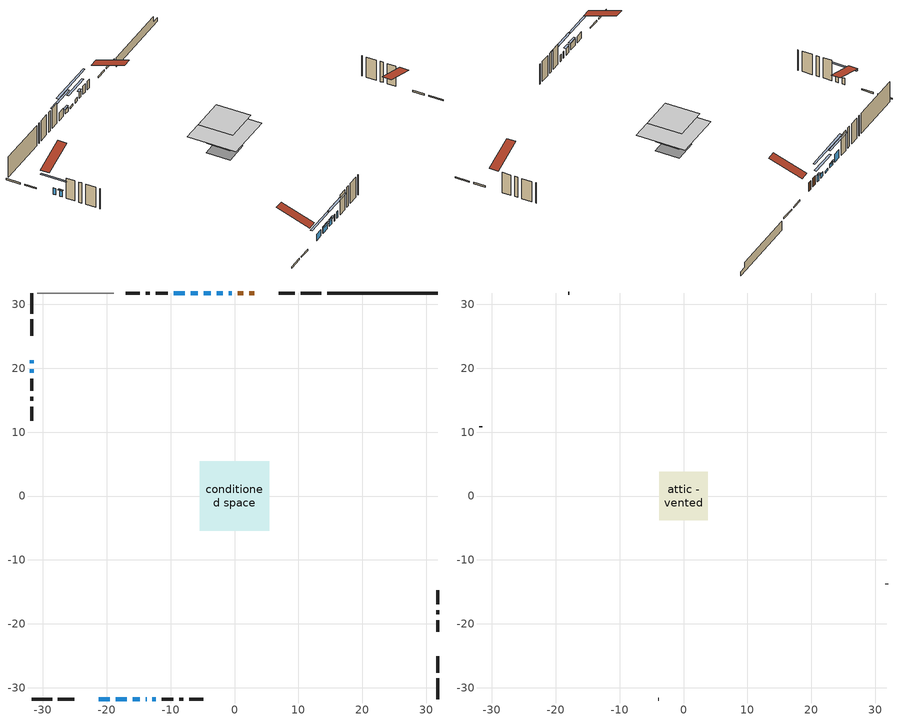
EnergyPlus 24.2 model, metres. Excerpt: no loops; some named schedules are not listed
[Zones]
conditioned space
 floor outside (Floor1 construction): -2.59,-2.59 -2.59,2.59 2.59,2.59 2.59,-2.59 z1.11
 floor adiabatic (AdiabaticFloorConstruction): -5.41,-5.41 -5.41,5.41 5.41,5.41 5.41,-5.41 z3.55
 floor foundation (Slab1 construction): -2.69,-2.69 -2.69,2.69 2.69,2.69 2.69,-2.69 z-1.08
 wall outside (RimJoist1 construction): 13.6,31.78 10.38,31.78 / -31.78,-31.78 -28.56,-31.78 / -31.78,31.78 -31.78,28.56 / 31.78,-31.78 31.78,-28.56 z1.11:1.41
 wall outside (RimJoist2 construction): 9.45,31.78 6.91,31.78 / -27.64,-31.78 -25.09,-31.78 / -31.78,27.64 -31.78,25.09 / 31.78,-27.64 31.78,-25.09 z1.11:1.41
 wall outside (AdiabaticWallConstruction 1): 3.1,31.78 2.32,31.78 / 1.39,31.78 0.54,31.78 z1.11:3.14
 wall outside (AdiabaticWallConstruction): -0.39,31.78 -0.93,31.78 / -31.78,21.28 -31.78,20.74 / -21.28,-31.78 -19.53,-31.78 / -31.78,19.82 -31.78,19.28 / -18.6,-31.78 -16.84,-31.78 / -15.92,-31.78 -14.85,-31.78 z1.11:2.66; -1.85,31.78 -2.79,31.78 / -5.74,31.78 -6.86,31.78 z1.11:2; -3.72,31.78 -4.82,31.78 z1.11:1.59; -13.92,-31.78 -13.77,-31.78 / -12.84,-31.78 -12.36,-31.78 z1.11:2.69; -7.79,31.78 -9.52,31.78 z1.11:3.14
 wall outside (Wall1 construction): -10.45,31.78 -12.31,31.78 / -11.43,-31.78 -9.56,-31.78 / -31.78,18.35 -31.78,16.49 / 31.78,-21.28 31.78,-19.41 z1.11:5.99
 wall outside (Wall2 construction): -13.24,31.78 -13.87,31.78 / -8.63,-31.78 -8,-31.78 / -31.78,15.56 -31.78,14.93 / 31.78,-18.48 31.78,-17.86 z1.11:5.99
 wall outside (Wall3 construction): -14.8,31.78 -16.99,31.78 / -7.08,-31.78 -4.89,-31.78 / -31.78,14 -31.78,11.81 / 31.78,-16.93 31.78,-14.74 z1.11:5.99
 wall foundation (FoundationWall1 construction): 14.53,31.78,-1.08 14.53,31.78,1.11 30.05,31.78,1.11 30.05,31.78,-0.2 31.78,31.78,-0.2 31.78,31.78,-1.08
 wall adiabatic (Wall5 construction): -18.94,31.78 -30.85,31.78 z1.11:5.99
 window (WindowConstruction): -0.39,31.78 -0.93,31.78 z1.11:2.66
 window (WindowConstruction 6): -1.86,31.78 -2.79,31.78 z1.11:2
 window (WindowConstruction 7): -31.78,21.28 -31.78,20.75 z1.11:2.66
 window (WindowConstruction 8): -21.28,-31.78 -19.53,-31.78 z1.11:2.66
 window (WindowConstruction 11): -3.72,31.78 -4.81,31.78 z1.11:1.59
 window (WindowConstruction 1): -5.74,31.78 -6.86,31.78 z1.11:2
 window (WindowConstruction 2): -31.78,19.82 -31.78,19.28 z1.11:2.66
 window (WindowConstruction 3): -18.6,-31.78 -16.84,-31.78 z1.11:2.66
 window (WindowConstruction 4): -15.92,-31.78 -14.85,-31.78 z1.11:2.66
 window (WindowConstruction 9): -13.92,-31.78 -13.77,-31.78 z1.11:2.69
 window (WindowConstruction 10): -12.84,-31.78 -12.36,-31.78 z1.11:2.69
 window (WindowConstruction 5): -7.79,31.78 -9.52,31.78 z1.11:3.14
 door (Door): 3.1,31.78 2.32,31.78 z1.11:3.14
 door (Door 1): 1.39,31.78 0.54,31.78 z1.11:3.14
 ceiling adiabatic (AdiabaticFloorConstruction): 5.41,-5.41 5.41,5.41 -5.41,5.41 -5.41,-5.41 z3.55
attic - vented
 floor to conditioned space (Floor2 construction Reversed): -3.81,-3.81 -3.81,3.81 3.81,3.81 3.81,-3.81 z5.99
 wall outside (Wall4 construction): -17.92,31.78 -18.01,31.78 / -3.96,-31.78 -3.87,-31.78 / -31.78,10.88 -31.78,10.79 / 31.78,-13.81 31.78,-13.72 z1.11:5.99
 roof outside (Roof1 construction): 4.03,31.78,5.99 4.03,24.36,8.46 5.98,24.36,8.46 5.98,31.78,5.99; -22.21,-31.78,5.99 -22.21,-24.36,8.46 -24.16,-24.36,8.46 -24.16,-31.78,5.99; -31.78,22.21,5.99 -24.36,22.21,8.46 -24.36,24.16,8.46 -31.78,24.16,5.99; 31.78,-22.21,5.99 24.36,-22.21,8.46 24.36,-24.16,8.46 31.78,-24.16,5.99
shading: -1.13,31.78 -0.19,31.78 -0.19,32.19 -1.13,32.19 z2.86; -5.43,31.78 0.78,31.78 0.78,32.19 -5.43,32.19 z4.64; -31.78,18.11 -31.78,23.92 -32.19,23.92 -32.19,18.11 z5.3; -16.89,-31.78 -23.92,-31.78 -23.92,-32.19 -16.89,-32.19 z5.3; -9.9,31.78 1.36,31.78 1.36,32.19 -9.9,32.19 z6.67; -7.06,31.78 -5.54,31.78 -5.54,32.19 -7.06,32.19 z2.2; -31.78,19.08 -31.78,20.02 -32.19,20.02 -32.19,19.08 z2.86; -16.64,-31.78 -18.8,-31.78 -18.8,-32.19 -16.64,-32.19 z2.86; -14.65,-31.78 -16.12,-31.78 -16.12,-32.19 -14.65,-32.19 z2.86; -11.13,-31.78 -16.56,-31.78 -16.56,-32.19 -11.13,-32.19 z5.33; -9.72,-31.78 -15.48,-31.78 -15.48,-32.19 -9.72,-32.19 z5.33; -12.16,31.78 -5.15,31.78 -5.15,32.19 -12.16,32.19 z5.78
[Building]
Building 1: Terrain=Suburbs
[Site:Location]
Montreal Intl AP_QC: Latitude {deg}=45.47; Longitude {deg}=-73.74; Time Zone {hr}=-5; Elevation {m}=36; Keep Site Location Information=Yes
[Site:GroundTemperature:Shallow]
2.07863, -0.316383, -0.508184, 0.628371, 5.19101, 9.73239, 13.6695, 16.1636, 16.3755, 14.347, 10.5102, 6.10817
[Site:WaterMainsTemperature]
Calculation Method=Schedule; Temperature Schedule=mains temperature schedule
[Material] Roughness=Rough; Thermal Absorptance=0.9
Name | Thickness {m} | Conductivity {W/m-K} | Density {kg/m3} | Specific Heat {J/kg-K} | Solar Absorptance | Visible Absorptance
asphalt or fiberglass shingles | 0.00635 | 0.162714 | 1121.4 | 1465.45 | 0.4 | 0.4
ceiling loosefill ins | 0.254 | 0.0480833 | 16.02 | 1046.75 | 0.7 | 0.7
ceiling stud and cavity | 0.1397 | 0.212699 | 65.682 | 1177.47 | 0.7 | 0.7
concrete 4.0 in. | 0.1016 | 1.803125 | 2242.8 | 837.4 | 0.7 | 0.7
concrete 8.0 in. | 0.2032 | 1.803125 | 2242.8 | 837.4 | 0.7 | 0.7
door material | 0.04445 | 0.0451087 | 512.64 | 1214.23 | 0.7 | 0.7
door material 1 | 0.04445 | 0.188738 | 512.64 | 1214.23 | 0.7 | 0.7
exterior vertical ins | 0.0301356 | 0.029427 | 32.04 | 1214.23 | 0.7 | 0.7
floor covering | 0.0127 | 0.0433444 | 54.468 | 1339.84 | 0.6 | 0.6
floor rigid ins; rim joist rigid ins; wall rigid ins | 0.051816 | 0.029427 | 32.04 | 1214.23 | 0.7 | 0.7
floor rigid ins 1; wall rigid ins 2 | 0.512978 | 0.029427 | 32.04 | 1214.23 | 0.7 | 0.7
floor stud and cavity | 0.1397 | 0.0895258 | 92.3553 | 1139.71 | 0.7 | 0.7
floor stud and cavity 1 | 0.1397 | 1.75129 | 37.0049 | 1207.88 | 0.7 | 0.7
furniture material conditioned space 1 | 0.1524 | 0.115458 | 640.8 | 1214.23 | 0.6 | 0.6
gypsum board | 0.0127 | 0.160291 | 801 | 837.4 | 0.6 | 0.6
gypsum board 1 | 0.0127 | 0.160291 | 801 | 837.4 | 0.7 | 0.7
osb sheathing 0.5 in. | 0.0127 | 0.115458 | 512.64 | 1214.23 | 0.7 | 0.7
osb sheathing 0.75 in. | 0.01905 | 0.115458 | 512.64 | 1214.23 | 0.7 | 0.7
osb sheathing 2.0 in. | 0.0508 | 0.115458 | 512.64 | 1214.23 | 0.7 | 0.7
rim joist stud and cavity | 0.0508 | 0.0452492 | 125.044 | 1163.47 | 0.6 | 0.6
rim joist stud and cavity 1 | 0.0508 | 0.0349451 | 125.044 | 1163.47 | 0.6 | 0.6
wall rigid ins 1 | 0.051816 | 0.029427 | 32.04 | 1214.23 | 0.4 | 0.4
wall stud and cavity | 0.1397 | 0.257598 | 139.0536 | 1170.24 | 0.7 | 0.7
wall stud and cavity 1 | 0.1397 | 0.247165 | 139.0536 | 1170.24 | 0.7 | 0.7
wall stud and cavity 2 | 0.1397 | 0.175529 | 139.0536 | 1170.24 | 0.7 | 0.7
wall stud and cavity 3 | 0.0889 | 6.1454 | 50.32683 | 1063.81 | 0.6 | 0.6
wall stud and cavity 4 | 0.1397 | 0.145698 | 139.0536 | 1170.24 | 0.7 | 0.7
wall stud and cavity 5 | 0.0889 | 0.380278 | 52.3479 | 1209.89 | 0.7 | 0.7
wall stud and cavity 6 | 0.0889 | 0.391764 | 83.0341 | 1211.67 | 0.7 | 0.7
wood siding | 0.0254 | 0.102417 | 544.68 | 1172.36 | 0.4 | 0.4
wood siding 1 | 0.00254 | 0.102417 | 544.68 | 1172.36 | 0.4 | 0.4
wood siding 2; wood siding 3; wood siding 4 | 0.0254 | 0.102417 | 544.68 | 1172.36 | 0.7 | 0.7
[WindowMaterial:SimpleGlazingSystem]
Name | U-Factor {W/m2-K} | Solar Heat Gain Coefficient
WindowMaterial | 3.99334 | 0.44
WindowMaterial 1 | 3.53853 | 0.45
WindowMaterial 2 | 2.83843 | 0.47
WindowMaterial 3 | 3.361376 | 0.46
WindowMaterial 4 | 3.68048 | 0.45
WindowMaterial 5 | 2.72771 | 0.24
WindowMaterial 6 | 2.220098 | 0.4
WindowMaterial 7 | 4.37036 | 0.43
[Construction]
AdiabaticFloorConstruction: floor stud and cavity 1, floor rigid ins 1, osb sheathing 0.75 in., floor covering
AdiabaticWallConstruction: wood siding 3, wall rigid ins 2, wall stud and cavity 5, gypsum board
AdiabaticWallConstruction 1: wood siding 4, wall rigid ins 2, wall stud and cavity 5, gypsum board
Door: door material
Door 1: door material 1
Floor1 construction: floor stud and cavity, floor rigid ins, osb sheathing 0.75 in., floor covering
Floor2 construction Reversed: gypsum board, ceiling stud and cavity, ceiling loosefill ins
FoundationWall1 construction: concrete 8.0 in., gypsum board 1
furniture construction conditioned space 1: furniture material conditioned space 1
PartitionWallConstruction: gypsum board, wall stud and cavity 6, gypsum board
RimJoist1 construction: wood siding 2, osb sheathing 2.0 in., rim joist stud and cavity
RimJoist2 construction: wood siding 2, rim joist rigid ins, osb sheathing 2.0 in., rim joist stud and cavity 1
Roof1 construction: asphalt or fiberglass shingles
Slab1 construction: concrete 4.0 in.
Wall1 construction: wood siding, wall rigid ins, osb sheathing 0.5 in., wall stud and cavity, gypsum board
Wall2 construction: wood siding, wall rigid ins, osb sheathing 0.5 in., wall stud and cavity 1, gypsum board
Wall3 construction: wood siding, wall rigid ins, osb sheathing 0.5 in., wall stud and cavity 2, gypsum board
Wall4 construction: wood siding 1, wall stud and cavity 3
Wall5 construction: wall rigid ins 1, osb sheathing 0.5 in., wall stud and cavity 4, gypsum board
WindowConstruction; WindowConstruction 2; WindowConstruction 4; WindowConstruction 7: WindowMaterial
WindowConstruction 1: WindowMaterial 1
WindowConstruction 10: WindowMaterial 6
WindowConstruction 11: WindowMaterial 7
WindowConstruction 3; WindowConstruction 8: WindowMaterial 2
WindowConstruction 5: WindowMaterial 3
WindowConstruction 6: WindowMaterial 4
WindowConstruction 9: WindowMaterial 5
[Zone] Multiplier=1; Part of Total Floor Area=Yes
Name | Volume {m3}
attic - vented | 23.2744
conditioned space | 364.5
[Space]
Name | Zone | Volume {m3}
attic - vented 1 | attic - vented | 23.2744
conditioned space 1 | conditioned space | 364.5
[ZoneInfiltration:EffectiveLeakageArea]
infil attic - vented 1: Zone or Space=attic - vented 1; Schedule=Always On Discrete; Effective Air Leakage Area {cm2}=2319.6; Stack Coefficient=0.000511049; Wind Coefficient=1.5274e-05
[ZoneMixing]
whole house fan mix: Zone or Space=attic - vented; Schedule=Always On Continuous; Design Flow Rate Calculation Method=Flow/Zone; Design Flow Rate {m3/s}=0; Source Zone or Space=conditioned space
[SurfaceProperty:ExposedFoundationPerimeter]
Slab1: Exposed Perimeter Calculation Method=TotalExposedPerimeter; Total Exposed Perimeter {m}=17.252
[InternalMass] Zone or ZoneList=conditioned space; Space or SpaceList=conditioned space 1
Name | Construction | Surface Area {m2}
furniture mass conditioned space 1 | furniture construction conditioned space 1 | 69.152
partition wall mass | PartitionWallConstruction | 172.88
[Lights]
interior lighting: Zone or ZoneList or Space or SpaceList=conditioned space 1; Schedule=interior lighting schedule; Design Level Calculation Method=LightingLevel; Lighting Level {W}=343.2; Return Air Fraction=0; Fraction Radiant=0.6; Fraction Visible=0.2; Fraction Replaceable=1
[People]
occupants: Zone or ZoneList or Space or SpaceList=conditioned space 1; Number of People Schedule=occupants schedule; Number of People Calculation Method=People; Number of People=3; Fraction Radiant=0.314171; Sensible Heat Fraction=0.56303; Activity Level Schedule=occupants activity schedule; Carbon Dioxide Generation Rate {m3/s-W}=0; Enable ASHRAE 55 Comfort Warnings=No; Mean Radiant Temperature Calculation Type=EnclosureAveraged
[ElectricEquipment] Zone or ZoneList or Space or SpaceList=conditioned space 1; Design Level Calculation Method=EquipmentLevel
Name | Schedule | Design Level {W} | Fraction Latent | Fraction Radiant | Fraction Lost
clothes dryer | clothes dryer schedule | 140.772 | 0.015 | 0.081 | 0.85
clothes washer | clothes washer schedule | 32.1985 | 0.03 | 0.162 | 0.7
cooking range | cooking range schedule | 208.969 | 0.08 | 0.432 | 0.2
dishwasher | dishwasher schedule | 66.8632 | 0.3 | 0.18 | 0.4
fridge | fridge schedule | 72.9452 | 0 | 0.6 | 0
mech vent bath fan 0 | mech vent bath fan 0 schedule | 50.2 | 0 | 0 | 1
mech vent house fan | mech vent house fan schedule | 0 | 0 | 0 | 1
mech vent house fan cfis | mech vent house fan cfis schedule | 0 | 0 | 0 | 0
mech vent range fan 0 | mech vent range fan 0 schedule | 57 | 0 | 0 | 1
misc plug loads | misc plug loads schedule | 494.7 | 0.045 | 0.513 | 0.1
whole house fan | Always On Discrete | 0 | 0 | 0 | 1
[OtherEquipment] Zone or ZoneList or Space or SpaceList=conditioned space 1; Design Level Calculation Method=EquipmentLevel
Name | Fuel Type | Schedule | Design Level {W} | Fraction Latent | Fraction Radiant | Fraction Lost
clothes dryer 1 | Electricity | clothes dryer schedule | 0 | 0.015 | 0.081 | 0.85
cooking range 1 | Electricity | cooking range schedule | 0 | 0.08 | 0.432 | 0.2
general water use latent | None | general water use schedule | 59.3978 | 1 | 0 | 0
general water use sensible | None | general water use schedule | -58.539 | 0 | 0.6 | 0
mech vent house fan latent load | None | Always On Discrete | 0 | 1 | 0 | 0
mech vent house fan sensible load | None | Always On Discrete | 0 | 0 | 0 | 0
water heater energy adjustment1 | Electricity | Always On Discrete | 0.01 | 0 | 0 | 1
[ZoneInfiltration:DesignFlowRate] Zone or ZoneList or Space or SpaceList=conditioned space 1; Schedule=Always On Discrete; Design Flow Rate Calculation Method=Flow/Zone; Design Flow Rate {m3/s}=0
infil flow; natural vent flow; whole house fan flow
[Foundation:Kiva]
Foundation Kiva 1: Initial Indoor Air Temperature {C}=18; Wall Height Above Grade {m}=1.10999; Wall Depth Below Slab {m}=0.2032; Custom Block Material Name 1=exterior vertical ins; Custom Block Depth 1 {m}=2.189988; Custom Block X Position 1 {m}=0.2159; Custom Block Z Position 1 {m}=0
[Foundation:Kiva:Settings]
Soil Conductivity {W/m-K}=0.849921; Soil Density {kg/m3}=1842.3; Soil Specific Heat {J/kg-K}=418.7; Ground Solar Absorptivity=0.9; Ground Thermal Absorptivity=0.9; Ground Surface Roughness {m}=0.03; Far-Field Width {m}=40; Deep-Ground Boundary Condition=ZeroFlux; Deep-Ground Depth {m}=40; Minimum Cell Dimension {m}=0.2; Maximum Cell Growth Coefficient=3; Simulation Timestep=Timestep
[Exterior:Lights]
exterior lighting: Schedule=exterior lighting schedule; Design Level {W}=75.6
[Schedule:Constant]
Name | Hourly Value
Always On Continuous; mech vent house fan schedule; mech vent house fan cfis schedule; Always On Discrete | 1
occupants activity schedule | 117.228
fridge schedule | 0
[Schedule:Week:Daily]
interior lighting schedule Week Rule - Jan1-Jan27: interior lighting schedule day, interior lighting schedule day, interior lighting schedule day, interior lighting schedule day, interior lighting schedule day, interior lighting schedule day, interior lighting schedule day, interior lighting schedule default day, interior lighting schedule default day, interior lighting schedule default day, interior lighting schedule default day, interior lighting schedule default day
interior lighting schedule Week Rule - Jan28-Feb3: interior lighting schedule day, interior lighting schedule day, interior lighting schedule day, interior lighting schedule day, interior lighting schedule day 1, interior lighting schedule day 1, interior lighting schedule day 1, interior lighting schedule default day, interior lighting schedule default day, interior lighting schedule default day, interior lighting schedule default day, interior lighting schedule default day
interior lighting schedule Week Rule - Feb4-Feb24: interior lighting schedule day 1, interior lighting schedule day 1, interior lighting schedule day 1, interior lighting schedule day 1, interior lighting schedule day 1, interior lighting schedule day 1, interior lighting schedule day 1, interior lighting schedule default day, interior lighting schedule default day, interior lighting schedule default day, interior lighting schedule default day, interior lighting schedule default day
interior lighting schedule Week Rule - Feb25-Mar3: interior lighting schedule day 1, interior lighting schedule day 1, interior lighting schedule day 1, interior lighting schedule day 1, interior lighting schedule day 2, interior lighting schedule day 2, interior lighting schedule day 2, interior lighting schedule default day, interior lighting schedule default day, interior lighting schedule default day, interior lighting schedule default day, interior lighting schedule default day
interior lighting schedule Week Rule - Mar4-Mar31: interior lighting schedule day 2, interior lighting schedule day 2, interior lighting schedule day 2, interior lighting schedule day 2, interior lighting schedule day 2, interior lighting schedule day 2, interior lighting schedule day 2, interior lighting schedule default day, interior lighting schedule default day, interior lighting schedule default day, interior lighting schedule default day, interior lighting schedule default day
interior lighting schedule Week Rule - Apr1-Apr28: interior lighting schedule day 3, interior lighting schedule day 3, interior lighting schedule day 3, interior lighting schedule day 3, interior lighting schedule day 3, interior lighting schedule day 3, interior lighting schedule day 3, interior lighting schedule default day, interior lighting schedule default day, interior lighting schedule default day, interior lighting schedule default day, interior lighting schedule default day
interior lighting schedule Week Rule - Apr29-May5: interior lighting schedule day 3, interior lighting schedule day 3, interior lighting schedule day 4, interior lighting schedule day 4, interior lighting schedule day 4, interior lighting schedule day 4, interior lighting schedule day 4, interior lighting schedule default day, interior lighting schedule default day, interior lighting schedule default day, interior lighting schedule default day, interior lighting schedule default day
interior lighting schedule Week Rule - May6-May26: interior lighting schedule day 4, interior lighting schedule day 4, interior lighting schedule day 4, interior lighting schedule day 4, interior lighting schedule day 4, interior lighting schedule day 4, interior lighting schedule day 4, interior lighting schedule default day, interior lighting schedule default day, interior lighting schedule default day, interior lighting schedule default day, interior lighting schedule default day
interior lighting schedule Week Rule - May27-Jun2: interior lighting schedule day 4, interior lighting schedule day 4, interior lighting schedule day 4, interior lighting schedule day 4, interior lighting schedule day 4, interior lighting schedule day 5, interior lighting schedule day 5, interior lighting schedule default day, interior lighting schedule default day, interior lighting schedule default day, interior lighting schedule default day, interior lighting schedule default day
interior lighting schedule Week Rule - Jun3-Jun30: interior lighting schedule day 5, interior lighting schedule day 5, interior lighting schedule day 5, interior lighting schedule day 5, interior lighting schedule day 5, interior lighting schedule day 5, interior lighting schedule day 5, interior lighting schedule default day, interior lighting schedule default day, interior lighting schedule default day, interior lighting schedule default day, interior lighting schedule default day
interior lighting schedule Week Rule - Jul1-Jul28: interior lighting schedule day 6, interior lighting schedule day 6, interior lighting schedule day 6, interior lighting schedule day 6, interior lighting schedule day 6, interior lighting schedule day 6, interior lighting schedule day 6, interior lighting schedule default day, interior lighting schedule default day, interior lighting schedule default day, interior lighting schedule default day, interior lighting schedule default day
interior lighting schedule Week Rule - Jul29-Aug4: interior lighting schedule day 6, interior lighting schedule day 6, interior lighting schedule day 6, interior lighting schedule day 7, interior lighting schedule day 7, interior lighting schedule day 7, interior lighting schedule day 7, interior lighting schedule default day, interior lighting schedule default day, interior lighting schedule default day, interior lighting schedule default day, interior lighting schedule default day
interior lighting schedule Week Rule - Aug5-Aug25: interior lighting schedule day 7, interior lighting schedule day 7, interior lighting schedule day 7, interior lighting schedule day 7, interior lighting schedule day 7, interior lighting schedule day 7, interior lighting schedule day 7, interior lighting schedule default day, interior lighting schedule default day, interior lighting schedule default day, interior lighting schedule default day, interior lighting schedule default day
interior lighting schedule Week Rule - Aug26-Sep1: interior lighting schedule day 7, interior lighting schedule day 7, interior lighting schedule day 7, interior lighting schedule day 7, interior lighting schedule day 7, interior lighting schedule day 7, interior lighting schedule day 8, interior lighting schedule default day, interior lighting schedule default day, interior lighting schedule default day, interior lighting schedule default day, interior lighting schedule default day
interior lighting schedule Week Rule - Sep2-Sep29: interior lighting schedule day 8, interior lighting schedule day 8, interior lighting schedule day 8, interior lighting schedule day 8, interior lighting schedule day 8, interior lighting schedule day 8, interior lighting schedule day 8, interior lighting schedule default day, interior lighting schedule default day, interior lighting schedule default day, interior lighting schedule default day, interior lighting schedule default day
interior lighting schedule Week Rule - Sep30-Oct6: interior lighting schedule day 8, interior lighting schedule day 9, interior lighting schedule day 9, interior lighting schedule day 9, interior lighting schedule day 9, interior lighting schedule day 9, interior lighting schedule day 9, interior lighting schedule default day, interior lighting schedule default day, interior lighting schedule default day, interior lighting schedule default day, interior lighting schedule default day
interior lighting schedule Week Rule - Oct7-Oct27: interior lighting schedule day 9, interior lighting schedule day 9, interior lighting schedule day 9, interior lighting schedule day 9, interior lighting schedule day 9, interior lighting schedule day 9, interior lighting schedule day 9, interior lighting schedule default day, interior lighting schedule default day, interior lighting schedule default day, interior lighting schedule default day, interior lighting schedule default day
interior lighting schedule Week Rule - Oct28-Nov3: interior lighting schedule day 9, interior lighting schedule day 9, interior lighting schedule day 9, interior lighting schedule day 9, interior lighting schedule day 10, interior lighting schedule day 10, interior lighting schedule day 10, interior lighting schedule default day, interior lighting schedule default day, interior lighting schedule default day, interior lighting schedule default day, interior lighting schedule default day
interior lighting schedule Week Rule - Nov4-Nov24: interior lighting schedule day 10, interior lighting schedule day 10, interior lighting schedule day 10, interior lighting schedule day 10, interior lighting schedule day 10, interior lighting schedule day 10, interior lighting schedule day 10, interior lighting schedule default day, interior lighting schedule default day, interior lighting schedule default day, interior lighting schedule default day, interior lighting schedule default day
interior lighting schedule Week Rule - Nov25-Dec1: interior lighting schedule day 10, interior lighting schedule day 10, interior lighting schedule day 10, interior lighting schedule day 10, interior lighting schedule day 10, interior lighting schedule day 10, interior lighting schedule day 11, interior lighting schedule default day, interior lighting schedule default day, interior lighting schedule default day, interior lighting schedule default day, interior lighting schedule default day
interior lighting schedule Week Rule - Dec2-Dec31: interior lighting schedule day 11, interior lighting schedule day 11, interior lighting schedule day 11, interior lighting schedule day 11, interior lighting schedule day 11, interior lighting schedule day 11, interior lighting schedule day 11, interior lighting schedule default day, interior lighting schedule default day, interior lighting schedule default day, interior lighting schedule default day, interior lighting schedule default day
occupants schedule Week Rule - Jan1-Dec31: occupants schedule day, occupants schedule day, occupants schedule day, occupants schedule day, occupants schedule day, occupants schedule day, occupants schedule day, occupants schedule default day, occupants schedule default day, occupants schedule default day, occupants schedule default day, occupants schedule default day
clothes dryer schedule Week Rule - Jan1-Dec31: clothes dryer schedule day, clothes dryer schedule day, clothes dryer schedule day, clothes dryer schedule day, clothes dryer schedule day, clothes dryer schedule day, clothes dryer schedule day, clothes dryer schedule default day, clothes dryer schedule default day, clothes dryer schedule default day, clothes dryer schedule default day, clothes dryer schedule default day
clothes washer schedule Week Rule - Jan1-Dec31: clothes washer schedule day, clothes washer schedule day, clothes washer schedule day, clothes washer schedule day, clothes washer schedule day, clothes washer schedule day, clothes washer schedule day, clothes washer schedule default day, clothes washer schedule default day, clothes washer schedule default day, clothes washer schedule default day, clothes washer schedule default day
cooking range schedule Week Rule - Jan1-Dec31: cooking range schedule day, cooking range schedule day, cooking range schedule day, cooking range schedule day, cooking range schedule day, cooking range schedule day, cooking range schedule day, cooking range schedule default day, cooking range schedule default day, cooking range schedule default day, cooking range schedule default day, cooking range schedule default day
dishwasher schedule Week Rule - Jan1-Dec31: dishwasher schedule day, dishwasher schedule day, dishwasher schedule day, dishwasher schedule day, dishwasher schedule day, dishwasher schedule day, dishwasher schedule day, dishwasher schedule default day, dishwasher schedule default day, dishwasher schedule default day, dishwasher schedule default day, dishwasher schedule default day
mech vent bath fan 0 schedule Week Rule - Jan1-Dec31: mech vent bath fan 0 schedule day, mech vent bath fan 0 schedule day, mech vent bath fan 0 schedule day, mech vent bath fan 0 schedule day, mech vent bath fan 0 schedule day, mech vent bath fan 0 schedule day, mech vent bath fan 0 schedule day, mech vent bath fan 0 schedule default day, mech vent bath fan 0 schedule default day, mech vent bath fan 0 schedule default day, mech vent bath fan 0 schedule default day, mech vent bath fan 0 schedule default day
mech vent range fan 0 schedule Week Rule - Jan1-Dec31: mech vent range fan 0 schedule day, mech vent range fan 0 schedule day, mech vent range fan 0 schedule day, mech vent range fan 0 schedule day, mech vent range fan 0 schedule day, mech vent range fan 0 schedule day, mech vent range fan 0 schedule day, mech vent range fan 0 schedule default day, mech vent range fan 0 schedule default day, mech vent range fan 0 schedule default day, mech vent range fan 0 schedule default day, mech vent range fan 0 schedule default day
misc plug loads schedule Week Rule - Jan1-Dec31: misc plug loads schedule day, misc plug loads schedule day, misc plug loads schedule day, misc plug loads schedule day, misc plug loads schedule day, misc plug loads schedule day, misc plug loads schedule day, misc plug loads schedule default day, misc plug loads schedule default day, misc plug loads schedule default day, misc plug loads schedule default day, misc plug loads schedule default day
general water use schedule Week Rule - Jan1-Dec31: general water use schedule day, general water use schedule day, general water use schedule day, general water use schedule day, general water use schedule day, general water use schedule day, general water use schedule day, general water use schedule default day, general water use schedule default day, general water use schedule default day, general water use schedule default day, general water use schedule default day
exterior lighting schedule Week Rule - Jan1-Jan27: exterior lighting schedule day, exterior lighting schedule day, exterior lighting schedule day, exterior lighting schedule day, exterior lighting schedule day, exterior lighting schedule day, exterior lighting schedule day, exterior lighting schedule default day, exterior lighting schedule default day, exterior lighting schedule default day, exterior lighting schedule default day, exterior lighting schedule default day
exterior lighting schedule Week Rule - Jan28-Feb3: exterior lighting schedule day, exterior lighting schedule day, exterior lighting schedule day, exterior lighting schedule day, exterior lighting schedule day 1, exterior lighting schedule day 1, exterior lighting schedule day 1, exterior lighting schedule default day, exterior lighting schedule default day, exterior lighting schedule default day, exterior lighting schedule default day, exterior lighting schedule default day
exterior lighting schedule Week Rule - Feb4-Feb24: exterior lighting schedule day 1, exterior lighting schedule day 1, exterior lighting schedule day 1, exterior lighting schedule day 1, exterior lighting schedule day 1, exterior lighting schedule day 1, exterior lighting schedule day 1, exterior lighting schedule default day, exterior lighting schedule default day, exterior lighting schedule default day, exterior lighting schedule default day, exterior lighting schedule default day
exterior lighting schedule Week Rule - Feb25-Mar3: exterior lighting schedule day 1, exterior lighting schedule day 1, exterior lighting schedule day 1, exterior lighting schedule day 1, exterior lighting schedule day 2, exterior lighting schedule day 2, exterior lighting schedule day 2, exterior lighting schedule default day, exterior lighting schedule default day, exterior lighting schedule default day, exterior lighting schedule default day, exterior lighting schedule default day
exterior lighting schedule Week Rule - Mar4-Mar31: exterior lighting schedule day 2, exterior lighting schedule day 2, exterior lighting schedule day 2, exterior lighting schedule day 2, exterior lighting schedule day 2, exterior lighting schedule day 2, exterior lighting schedule day 2, exterior lighting schedule default day, exterior lighting schedule default day, exterior lighting schedule default day, exterior lighting schedule default day, exterior lighting schedule default day
exterior lighting schedule Week Rule - Apr1-Apr28: exterior lighting schedule day 3, exterior lighting schedule day 3, exterior lighting schedule day 3, exterior lighting schedule day 3, exterior lighting schedule day 3, exterior lighting schedule day 3, exterior lighting schedule day 3, exterior lighting schedule default day, exterior lighting schedule default day, exterior lighting schedule default day, exterior lighting schedule default day, exterior lighting schedule default day
exterior lighting schedule Week Rule - Apr29-May5: exterior lighting schedule day 3, exterior lighting schedule day 3, exterior lighting schedule day 4, exterior lighting schedule day 4, exterior lighting schedule day 4, exterior lighting schedule day 4, exterior lighting schedule day 4, exterior lighting schedule default day, exterior lighting schedule default day, exterior lighting schedule default day, exterior lighting schedule default day, exterior lighting schedule default day
exterior lighting schedule Week Rule - May6-May26: exterior lighting schedule day 4, exterior lighting schedule day 4, exterior lighting schedule day 4, exterior lighting schedule day 4, exterior lighting schedule day 4, exterior lighting schedule day 4, exterior lighting schedule day 4, exterior lighting schedule default day, exterior lighting schedule default day, exterior lighting schedule default day, exterior lighting schedule default day, exterior lighting schedule default day
exterior lighting schedule Week Rule - May27-Jun2: exterior lighting schedule day 4, exterior lighting schedule day 4, exterior lighting schedule day 4, exterior lighting schedule day 4, exterior lighting schedule day 4, exterior lighting schedule day 5, exterior lighting schedule day 5, exterior lighting schedule default day, exterior lighting schedule default day, exterior lighting schedule default day, exterior lighting schedule default day, exterior lighting schedule default day
exterior lighting schedule Week Rule - Jun3-Jun30: exterior lighting schedule day 5, exterior lighting schedule day 5, exterior lighting schedule day 5, exterior lighting schedule day 5, exterior lighting schedule day 5, exterior lighting schedule day 5, exterior lighting schedule day 5, exterior lighting schedule default day, exterior lighting schedule default day, exterior lighting schedule default day, exterior lighting schedule default day, exterior lighting schedule default day
exterior lighting schedule Week Rule - Jul1-Jul28: exterior lighting schedule day 6, exterior lighting schedule day 6, exterior lighting schedule day 6, exterior lighting schedule day 6, exterior lighting schedule day 6, exterior lighting schedule day 6, exterior lighting schedule day 6, exterior lighting schedule default day, exterior lighting schedule default day, exterior lighting schedule default day, exterior lighting schedule default day, exterior lighting schedule default day
exterior lighting schedule Week Rule - Jul29-Aug4: exterior lighting schedule day 6, exterior lighting schedule day 6, exterior lighting schedule day 6, exterior lighting schedule day 7, exterior lighting schedule day 7, exterior lighting schedule day 7, exterior lighting schedule day 7, exterior lighting schedule default day, exterior lighting schedule default day, exterior lighting schedule default day, exterior lighting schedule default day, exterior lighting schedule default day
[Schedule:Year]
interior lighting schedule: interior lighting schedule Week Rule - Jan1-Jan27, 1, 1, 1, 27, interior lighting schedule Week Rule - Jan28-Feb3, 1, 28, 2, 3, interior lighting schedule Week Rule - Feb4-Feb24, 2, 4, 2, 24, interior lighting schedule Week Rule - Feb25-Mar3, 2, 25, 3, 3, interior lighting schedule Week Rule - Mar4-Mar31, 3, 4, 3, 31, interior lighting schedule Week Rule - Apr1-Apr28, 4, 1, 4, 28, interior lighting schedule Week Rule - Apr29-May5, 4, 29, 5, 5, interior lighting schedule Week Rule - May6-May26, 5, 6, 5, 26, interior lighting schedule Week Rule - May27-Jun2, 5, 27, 6, 2, interior lighting schedule Week Rule - Jun3-Jun30, 6, 3, 6, 30, interior lighting schedule Week Rule - Jul1-Jul28, 7, 1, 7, 28, interior lighting schedule Week Rule - Jul29-Aug4, 7, 29, 8, 4, interior lighting schedule Week Rule - Aug5-Aug25, 8, 5, 8, 25, interior lighting schedule Week Rule - Aug26-Sep1, 8, 26, 9, 1, interior lighting schedule Week Rule - Sep2-Sep29, 9, 2, 9, 29, interior lighting schedule Week Rule - Sep30-Oct6, 9, 30, 10, 6, interior lighting schedule Week Rule - Oct7-Oct27, 10, 7, 10, 27, interior lighting schedule Week Rule - Oct28-Nov3, 10, 28, 11, 3, interior lighting schedule Week Rule - Nov4-Nov24, 11, 4, 11, 24, interior lighting schedule Week Rule - Nov25-Dec1, 11, 25, 12, 1, interior lighting schedule Week Rule - Dec2-Dec31, 12, 2, 12, 31
occupants schedule: occupants schedule Week Rule - Jan1-Dec31, 1, 1, 12, 31
clothes dryer schedule: clothes dryer schedule Week Rule - Jan1-Dec31, 1, 1, 12, 31
clothes washer schedule: clothes washer schedule Week Rule - Jan1-Dec31, 1, 1, 12, 31
cooking range schedule: cooking range schedule Week Rule - Jan1-Dec31, 1, 1, 12, 31
dishwasher schedule: dishwasher schedule Week Rule - Jan1-Dec31, 1, 1, 12, 31
mech vent bath fan 0 schedule: mech vent bath fan 0 schedule Week Rule - Jan1-Dec31, 1, 1, 12, 31
mech vent range fan 0 schedule: mech vent range fan 0 schedule Week Rule - Jan1-Dec31, 1, 1, 12, 31
misc plug loads schedule: misc plug loads schedule Week Rule - Jan1-Dec31, 1, 1, 12, 31
general water use schedule: general water use schedule Week Rule - Jan1-Dec31, 1, 1, 12, 31
exterior lighting schedule: exterior lighting schedule Week Rule - Jan1-Jan27, 1, 1, 1, 27, exterior lighting schedule Week Rule - Jan28-Feb3, 1, 28, 2, 3, exterior lighting schedule Week Rule - Feb4-Feb24, 2, 4, 2, 24, exterior lighting schedule Week Rule - Feb25-Mar3, 2, 25, 3, 3, exterior lighting schedule Week Rule - Mar4-Mar31, 3, 4, 3, 31, exterior lighting schedule Week Rule - Apr1-Apr28, 4, 1, 4, 28, exterior lighting schedule Week Rule - Apr29-May5, 4, 29, 5, 5, exterior lighting schedule Week Rule - May6-May26, 5, 6, 5, 26, exterior lighting schedule Week Rule - May27-Jun2, 5, 27, 6, 2, exterior lighting schedule Week Rule - Jun3-Jun30, 6, 3, 6, 30, exterior lighting schedule Week Rule - Jul1-Jul28, 7, 1, 7, 28, exterior lighting schedule Week Rule - Jul29-Aug4, 7, 29, 8, 4, exterior lighting schedule Week Rule - Aug5-Aug25, 8, 5, 8, 25, exterior lighting schedule Week Rule - Aug26-Sep1, 8, 26, 9, 1, exterior lighting schedule Week Rule - Sep2-Sep29, 9, 2, 9, 29, exterior lighting schedule Week Rule - Sep30-Oct6, 9, 30, 10, 6, exterior lighting schedule Week Rule - Oct7-Oct27, 10, 7, 10, 27, exterior lighting schedule Week Rule - Oct28-Nov3, 10, 28, 11, 3, exterior lighting schedule Week Rule - Nov4-Nov24, 11, 4, 11, 24, exterior lighting schedule Week Rule - Nov25-Dec1, 11, 25, 12, 1, exterior lighting schedule Week Rule - Dec2-Dec31, 12, 2, 12, 31
[Schedule:Compact]
mains temperature schedule: Through: 01/01, For: AllDays, Until: 24:00, 6.56833, Through: 01/02, For: AllDays, Until: 24:00, 6.48722, Through: 01/03, For: AllDays, Until: 24:00, 6.40722, Through: 01/04, For: AllDays, Until: 24:00, 6.32889, Through: 01/05, For: AllDays, Until: 24:00, 6.25167, Through: 01/06, For: AllDays, Until: 24:00, 6.17611, Through: 01/07, For: AllDays, Until: 24:00, 6.10222, Through: 01/08, For: AllDays, Until: 24:00, 6.02944, Through: 01/09, For: AllDays, Until: 24:00, 5.95833, Through: 01/10, For: AllDays, Until: 24:00, 5.88889, Through: 01/11, For: AllDays, Until: 24:00, 5.82056, Through: 01/12, For: AllDays, Until: 24:00, 5.75444, Through: 01/13, For: AllDays, Until: 24:00, 5.68944, Through: 01/14, For: AllDays, Until: 24:00, 5.62611, Through: 01/15, For: AllDays, Until: 24:00, 5.56444, Through: 01/16, For: AllDays, Until: 24:00, 5.50444, Through: 01/17, For: AllDays, Until: 24:00, 5.44611, Through: 01/18, For: AllDays, Until: 24:00, 5.38944, Through: 01/19, For: AllDays, Until: 24:00, 5.33389, Through: 01/20, For: AllDays, Until: 24:00, 5.28111, Through: 01/21, For: AllDays, Until: 24:00, 5.22944, Through: 01/22, For: AllDays, Until: 24:00, 5.17944, Through: 01/23, For: AllDays, Until: 24:00, 5.13111, Through: 01/24, For: AllDays, Until: 24:00, 5.085, Through: 01/25, For: AllDays, Until: 24:00, 5.04056, Through: 01/26, For: AllDays, Until: 24:00, 4.99778, Through: 01/27, For: AllDays, Until: 24:00, 4.95667, Through: 01/28, For: AllDays, Until: 24:00, 4.91778, Through: 01/29, For: AllDays, Until: 24:00, 4.88056, Through: 01/30, For: AllDays, Until: 24:00, 4.845, Through: 01/31, For: AllDays, Until: 24:00, 4.81167, Through: 02/01, For: AllDays, Until: 24:00, 4.77944, Through: 02/02, For: AllDays, Until: 24:00, 4.75, Through: 02/03, For: AllDays, Until: 24:00, 4.72167, Through: 02/04, For: AllDays, Until: 24:00, 4.69611, Through: 02/05, For: AllDays, Until: 24:00, 4.67167, Through: 02/06, For: AllDays, Until: 24:00, 4.64944, Through: 02/07, For: AllDays, Until: 24:00, 4.62889, Through: 02/08, For: AllDays, Until: 24:00, 4.61056, Through: 02/09, For: AllDays, Until: 24:00, 4.59389, Through: 02/10, For: AllDays, Until: 24:00, 4.57944, Through: 02/11, For: AllDays, Until: 24:00, 4.56667, Through: 02/12, For: AllDays, Until: 24:00, 4.55611, Through: 02/13, For: AllDays, Until: 24:00, 4.54722, Through: 02/14, For: AllDays, Until: 24:00, 4.54056, Through: 02/15, For: AllDays, Until: 24:00, 4.53556, Through: 02/16, For: AllDays, Until: 24:00, 4.53278, Through: 02/17, For: AllDays, Until: 24:00, 4.53167, Through: 02/18, For: AllDays, Until: 24:00, 4.53278, Through: 02/19, For: AllDays, Until: 24:00, 4.53556, Through: 02/20, For: AllDays, Until: 24:00, 4.54056, Through: 02/21, For: AllDays, Until: 24:00, 4.54722, Through: 02/22, For: AllDays, Until: 24:00, 4.55611, Through: 02/23, For: AllDays, Until: 24:00, 4.56667, Through: 02/24, For: AllDays, Until: 24:00, 4.57944, Through: 02/25, For: AllDays, Until: 24:00, 4.59389, Through: 02/26, For: AllDays, Until: 24:00, 4.61056, Through: 02/27, For: AllDays, Until: 24:00, 4.62889, Through: 02/28, For: AllDays, Until: 24:00, 4.64889, Through: 03/01, For: AllDays, Until: 24:00, 4.67111, Through: 03/02, For: AllDays, Until: 24:00, 4.69556, Through: 03/03, For: AllDays, Until: 24:00, 4.72167, Through: 03/04, For: AllDays, Until: 24:00, 4.74944, Through: 03/05, For: AllDays, Until: 24:00, 4.77944, Through: 03/06, For: AllDays, Until: 24:00, 4.81111, Through: 03/07, For: AllDays, Until: 24:00, 4.84444, Through: 03/08, For: AllDays, Until: 24:00, 4.88, Through: 03/09, For: AllDays, Until: 24:00, 4.91722, Through: 03/10, For: AllDays, Until: 24:00, 4.95611, Through: 03/11, For: AllDays, Until: 24:00, 4.99722, Through: 03/12, For: AllDays, Until: 24:00, 5.04, Through: 03/13, For: AllDays, Until: 24:00, 5.08444, Through: 03/14, For: AllDays, Until: 24:00, 5.13056, Through: 03/15, For: AllDays, Until: 24:00, 5.17889, Through: 03/16, For: AllDays, Until: 24:00, 5.22833, Through: 03/17, For: AllDays, Until: 24:00, 5.28, Through: 03/18, For: AllDays, Until: 24:00, 5.33333, Through: 03/19, For: AllDays, Until: 24:00, 5.38833, Through: 03/20, For: AllDays, Until: 24:00, 5.445, Through: 03/21, For: AllDays, Until: 24:00, 5.50333, Through: 03/22, For: AllDays, Until: 24:00, 5.56333, Through: 03/23, For: AllDays, Until: 24:00, 5.625, Through: 03/24, For: AllDays, Until: 24:00, 5.68833, Through: 03/25, For: AllDays, Until: 24:00, 5.75333, Through: 03/26, For: AllDays, Until: 24:00, 5.81944, Through: 03/27, For: AllDays, Until: 24:00, 5.88778, Through: 03/28, For: AllDays, Until: 24:00, 5.95722, Through: 03/29, For: AllDays, Until: 24:00, 6.02833, Through: 03/30, For: AllDays, Until: 24:00, 6.10111, Through: 03/31, For: AllDays, Until: 24:00, 6.175, Through: 04/01, For: AllDays, Until: 24:00, 6.25056, Through: 04/02, For: AllDays, Until: 24:00, 6.32778, Through: 04/03, For: AllDays, Until: 24:00, 6.40611, Through: 04/04, For: AllDays, Until: 24:00, 6.48556, Through: 04/05, For: AllDays, Until: 24:00, 6.56722, Through: 04/06, For: AllDays, Until: 24:00, 6.64944, Through: 04/07, For: AllDays, Until: 24:00, 6.73333, Through: 04/08, For: AllDays, Until: 24:00, 6.81833, Through: 04/09, For: AllDays, Until: 24:00, 6.905, Through: 04/10, For: AllDays, Until: 24:00, 6.99278, Through: 04/11, For: AllDays, Until: 24:00, 7.08111, Through: 04/12, For: AllDays, Until: 24:00, 7.17167, Through: 04/13, For: AllDays, Until: 24:00, 7.26278, Through: 04/14, For: AllDays, Until: 24:00, 7.355, Through: 04/15, For: AllDays, Until: 24:00, 7.44833, Through: 04/16, For: AllDays, Until: 24:00, 7.54278, Through: 04/17, For: AllDays, Until: 24:00, 7.63889, Through: 04/18, For: AllDays, Until: 24:00, 7.735, Through: 04/19, For: AllDays, Until: 24:00, 7.83278, Through: 04/20, For: AllDays, Until: 24:00, 7.93167, Through: 04/21, For: AllDays, Until: 24:00, 8.03111, Through: 04/22, For: AllDays, Until: 24:00, 8.13167, Through: 04/23, For: AllDays, Until: 24:00, 8.23278, Through: 04/24, For: AllDays, Until: 24:00, 8.335, Through: 04/25, For: AllDays, Until: 24:00, 8.43778, Through: 04/26, For: AllDays, Until: 24:00, 8.54167, Through: 04/27, For: AllDays, Until: 24:00, 8.64611, Through: 04/28, For: AllDays, Until: 24:00, 8.75167, Through: 04/29, For: AllDays, Until: 24:00, 8.85778, Through: 04/30, For: AllDays, Until: 24:00, 8.96444, Through: 05/01, For: AllDays, Until: 24:00, 9.07167, Through: 05/02, For: AllDays, Until: 24:00, 9.17944, Through: 05/03, For: AllDays, Until: 24:00, 9.28778, Through: 05/04, For: AllDays, Until: 24:00, 9.39667, Through: 05/05, For: AllDays, Until: 24:00, 9.50667, Through: 05/06, For: AllDays, Until: 24:00, 9.61667, Through: 05/07, For: AllDays, Until: 24:00, 9.72667, Through: 05/08, For: AllDays, Until: 24:00, 9.83778, Through: 05/09, For: AllDays, Until: 24:00, 9.94889, Through: 05/10, For: AllDays, Until: 24:00, 10.0606, Through: 05/11, For: AllDays, Until: 24:00, 10.1722, Through: 05/12, For: AllDays, Until: 24:00, 10.2844, Through: 05/13, For: AllDays, Until: 24:00, 10.3967, Through: 05/14, For: AllDays, Until: 24:00, 10.5094, Through: 05/15, For: AllDays, Until: 24:00, 10.6222, Through: 05/16, For: AllDays, Until: 24:00, 10.735, Through: 05/17, For: AllDays, Until: 24:00, 10.8478, Through: 05/18, For: AllDays, Until: 24:00, 10.9611, Through: 05/19, For: AllDays, Until: 24:00, 11.0744, Through: 05/20, For: AllDays, Until: 24:00, 11.1872, Through: 05/21, For: AllDays, Until: 24:00, 11.3006, Through: 05/22, For: AllDays, Until: 24:00, 11.4133, Through: 05/23, For: AllDays, Until: 24:00, 11.5267, Through: 05/24, For: AllDays, Until: 24:00, 11.6394, Through: 05/25, For: AllDays, Until: 24:00, 11.7522, Through: 05/26, For: AllDays, Until: 24:00, 11.8644, Through: 05/27, For: AllDays, Until: 24:00, 11.9767, Through: 05/28, For: AllDays, Until: 24:00, 12.0889, Through: 05/29, For: AllDays, Until: 24:00, 12.2006, Through: 05/30, For: AllDays, Until: 24:00, 12.3122, Through: 05/31, For: AllDays, Until: 24:00, 12.4228, Through: 06/01, For: AllDays, Until: 24:00, 12.5339, Through: 06/02, For: AllDays, Until: 24:00, 12.6439, Through: 06/03, For: AllDays, Until: 24:00, 12.7539, Through: 06/04, For: AllDays, Until: 24:00, 12.8628, Through: 06/05, For: AllDays, Until: 24:00, 12.9717, Through: 06/06, For: AllDays, Until: 24:00, 13.08, Through: 06/07, For: AllDays, Until: 24:00, 13.1878, Through: 06/08, For: AllDays, Until: 24:00, 13.2944, Through: 06/09, For: AllDays, Until: 24:00, 13.4011, Through: 06/10, For: AllDays, Until: 24:00, 13.5067, Through: 06/11, For: AllDays, Until: 24:00, 13.6117, Through: 06/12, For: AllDays, Until: 24:00, 13.7156, Through: 06/13, For: AllDays, Until: 24:00, 13.8194, Through: 06/14, For: AllDays, Until: 24:00, 13.9222, Through: 06/15, For: AllDays, Until: 24:00, 14.0239, Through: 06/16, For: AllDays, Until: 24:00, 14.125, Through: 06/17, For: AllDays, Until: 24:00, 14.225, Through: 06/18, For: AllDays, Until: 24:00, 14.3239, Through: 06/19, For: AllDays, Until: 24:00, 14.4222, Through: 06/20, For: AllDays, Until: 24:00, 14.5194, Through: 06/21, For: AllDays, Until: 24:00, 14.6156, Through: 06/22, For: AllDays, Until: 24:00, 14.7106, Through: 06/23, For: AllDays, Until: 24:00, 14.805, Through: 06/24, For: AllDays, Until: 24:00, 14.8978, Through: 06/25, For: AllDays, Until: 24:00, 14.9894, Through: 06/26, For: AllDays, Until: 24:00, 15.0806, Through: 06/27, For: AllDays, Until: 24:00, 15.17, Through: 06/28, For: AllDays, Until: 24:00, 15.2583, Through: 06/29, For: AllDays, Until: 24:00, 15.3456, Through: 06/30, For: AllDays, Until: 24:00, 15.4311, Through: 07/01, For: AllDays, Until: 24:00, 15.5161, Through: 07/02, For: AllDays, Until: 24:00, 15.5989, Through: 07/03, For: AllDays, Until: 24:00, 15.6811, Through: 07/04, For: AllDays, Until: 24:00, 15.7617, Through: 07/05, For: AllDays, Until: 24:00, 15.8411, Through: 07/06, For: AllDays, Until: 24:00, 15.9189, Through: 07/07, For: AllDays, Until: 24:00, 15.995, Through: 07/08, For: AllDays, Until: 24:00, 16.07, Through: 07/09, For: AllDays, Until: 24:00, 16.1433, Through: 07/10, For: AllDays, Until: 24:00, 16.2156, Through: 07/11, For: AllDays, Until: 24:00, 16.2861, Through: 07/12, For: AllDays, Until: 24:00, 16.355, Through: 07/13, For: AllDays, Until: 24:00, 16.4222, Through: 07/14, For: AllDays, Until: 24:00, 16.4878, Through: 07/15, For: AllDays, Until: 24:00, 16.5522, Through: 07/16, For: AllDays, Until: 24:00, 16.615, Through: 07/17, For: AllDays, Until: 24:00, 16.6756, Through: 07/18, For: AllDays, Until: 24:00, 16.735, Through: 07/19, For: AllDays, Until: 24:00, 16.7928, Through: 07/20, For: AllDays, Until: 24:00, 16.8489, Through: 07/21, For: AllDays, Until: 24:00, 16.9028, Through: 07/22, For: AllDays, Until: 24:00, 16.9556, Through: 07/23, For: AllDays, Until: 24:00, 17.0061, Through: 07/24, For: AllDays, Until: 24:00, 17.0556, Through: 07/25, For: AllDays, Until: 24:00, 17.1028, Through: 07/26, For: AllDays, Until: 24:00, 17.1483, Through: 07/27, For: AllDays, Until: 24:00, 17.1917, Through: 07/28, For: AllDays, Until: 24:00, 17.2339, Through: 07/29, For: AllDays, Until: 24:00, 17.2739, Through: 07/30, For: AllDays, Until: 24:00, 17.3122, Through: 07/31, For: AllDays, Until: 24:00, 17.3489, Through: 08/01, For: AllDays, Until: 24:00, 17.3833, Through: 08/02, For: AllDays, Until: 24:00, 17.4161, Through: 08/03, For: AllDays, Until: 24:00, 17.4467, Through: 08/04, For: AllDays, Until: 24:00, 17.4761, Through: 08/05, For: AllDays, Until: 24:00, 17.5028, Through: 08/06, For: AllDays, Until: 24:00, 17.5283, Through: 08/07, For: AllDays, Until: 24:00, 17.5517, Through: 08/08, For: AllDays, Until: 24:00, 17.5728, Through: 08/09, For: AllDays, Until: 24:00, 17.5922, Through: 08/10, For: AllDays, Until: 24:00, 17.61, Through: 08/11, For: AllDays, Until: 24:00, 17.6256, Through: 08/12, For: AllDays, Until: 24:00, 17.6394, Through: 08/13, For: AllDays, Until: 24:00, 17.6511, Through: 08/14, For: AllDays, Until: 24:00, 17.6611, Through: 08/15, For: AllDays, Until: 24:00, 17.6689, Through: 08/16, For: AllDays, Until: 24:00, 17.675, Through: 08/17, For: AllDays, Until: 24:00, 17.6789, Through: 08/18, For: AllDays, Until: 24:00, 17.6811, Through: 08/19, For: AllDays, Until: 24:00, 17.6811, Through: 08/20, For: AllDays, Until: 24:00, 17.6794, Through: 08/21, For: AllDays, Until: 24:00, 17.6756, Through: 08/22, For: AllDays, Until: 24:00, 17.67, Through: 08/23, For: AllDays, Until: 24:00, 17.6622, Through: 08/24, For: AllDays, Until: 24:00, 17.6528, Through: 08/25, For: AllDays, Until: 24:00, 17.6411, Through: 08/26, For: AllDays, Until: 24:00, 17.6278, Through: 08/27, For: AllDays, Until: 24:00, 17.6122, Through: 08/28, For: AllDays, Until: 24:00, 17.595, Through: 08/29, For: AllDays, Until: 24:00, 17.5756, Through: 08/30, For: AllDays, Until: 24:00, 17.5544, Through: 08/31, For: AllDays, Until: 24:00, 17.5311, Through: 09/01, For: AllDays, Until: 24:00, 17.5061, Through: 09/02, For: AllDays, Until: 24:00, 17.4794, Through: 09/03, For: AllDays, Until: 24:00, 17.4506, Through: 09/04, For: AllDays, Until: 24:00, 17.42, Through: 09/05, For: AllDays, Until: 24:00, 17.3878, Through: 09/06, For: AllDays, Until: 24:00, 17.3533, Through: 09/07, For: AllDays, Until: 24:00, 17.3172, Through: 09/08, For: AllDays, Until: 24:00, 17.2789, Through: 09/09, For: AllDays, Until: 24:00, 17.2389, Through: 09/10, For: AllDays, Until: 24:00, 17.1972, Through: 09/11, For: AllDays, Until: 24:00, 17.1539, Through: 09/12, For: AllDays, Until: 24:00, 17.1083, Through: 09/13, For: AllDays, Until: 24:00, 17.0617, Through: 09/14, For: AllDays, Until: 24:00, 17.0128, Through: 09/15, For: AllDays, Until: 24:00, 16.9622, Through: 09/16, For: AllDays, Until: 24:00, 16.9094, Through: 09/17, For: AllDays, Until: 24:00, 16.8556, Through: 09/18, For: AllDays, Until: 24:00, 16.8, Through: 09/19, For: AllDays, Until: 24:00, 16.7422, Through: 09/20, For: AllDays, Until: 24:00, 16.6833, Through: 09/21, For: AllDays, Until: 24:00, 16.6228, Through: 09/22, For: AllDays, Until: 24:00, 16.56, Through: 09/23, For: AllDays, Until: 24:00, 16.4961, Through: 09/24, For: AllDays, Until: 24:00, 16.4306, Through: 09/25, For: AllDays, Until: 24:00, 16.3633, Through: 09/26, For: AllDays, Until: 24:00, 16.295, Through: 09/27, For: AllDays, Until: 24:00, 16.2244, Through: 09/28, For: AllDays, Until: 24:00, 16.1528, Through: 09/29, For: AllDays, Until: 24:00, 16.0794, Through: 09/30, For: AllDays, Until: 24:00, 16.0044, Through: 10/01, For: AllDays, Until: 24:00, 15.9283, Through: 10/02, For: AllDays, Until: 24:00, 15.8511, Through: 10/03, For: AllDays, Until: 24:00, 15.7717, Through: 10/04, For: AllDays, Until: 24:00, 15.6917, Through: 10/05, For: AllDays, Until: 24:00, 15.6094, Through: 10/06, For: AllDays, Until: 24:00, 15.5267, Through: 10/07, For: AllDays, Until: 24:00, 15.4422, Through: 10/08, For: AllDays, Until: 24:00, 15.3567, Through: 10/09, For: AllDays, Until: 24:00, 15.2694, Through: 10/10, For: AllDays, Until: 24:00, 15.1811, Through: 10/11, For: AllDays, Until: 24:00, 15.0917, Through: 10/12, For: AllDays, Until: 24:00, 15.0011, Through: 10/13, For: AllDays, Until: 24:00, 14.9094, Through: 10/14, For: AllDays, Until: 24:00, 14.8167, Through: 10/15, For: AllDays, Until: 24:00, 14.7228, Through: 10/16, For: AllDays, Until: 24:00, 14.6278, Through: 10/17, For: AllDays, Until: 24:00, 14.5317, Through: 10/18, For: AllDays, Until: 24:00, 14.4344, Through: 10/19, For: AllDays, Until: 24:00, 14.3367, Through: 10/20, For: AllDays, Until: 24:00, 14.2378, Through: 10/21, For: AllDays, Until: 24:00, 14.1378, Through: 10/22, For: AllDays, Until: 24:00, 14.0367, Through: 10/23, For: AllDays, Until: 24:00, 13.935, Through: 10/24, For: AllDays, Until: 24:00, 13.8322, Through: 10/25, For: AllDays, Until: 24:00, 13.7289, Through: 10/26, For: AllDays, Until: 24:00, 13.625, Through: 10/27, For: AllDays, Until: 24:00, 13.52, Through: 10/28, For: AllDays, Until: 24:00, 13.4144, Through: 10/29, For: AllDays, Until: 24:00, 13.3083, Through: 10/30, For: AllDays, Until: 24:00, 13.2011, Through: 10/31, For: AllDays, Until: 24:00, 13.0939, Through: 11/01, For: AllDays, Until: 24:00, 12.9856, Through: 11/02, For: AllDays, Until: 24:00, 12.8767, Through: 11/03, For: AllDays, Until: 24:00, 12.7678, Through: 11/04, For: AllDays, Until: 24:00, 12.6578, Through: 11/05, For: AllDays, Until: 24:00, 12.5478, Through: 11/06, For: AllDays, Until: 24:00, 12.4372, Through: 11/07, For: AllDays, Until: 24:00, 12.3261, Through: 11/08, For: AllDays, Until: 24:00, 12.215, Through: 11/09, For: AllDays, Until: 24:00, 12.1033, Through: 11/10, For: AllDays, Until: 24:00, 11.9911, Through: 11/11, For: AllDays, Until: 24:00, 11.8789, Through: 11/12, For: AllDays, Until: 24:00, 11.7667, Through: 11/13, For: AllDays, Until: 24:00, 11.6539, Through: 11/14, For: AllDays, Until: 24:00, 11.5411, Through: 11/15, For: AllDays, Until: 24:00, 11.4278, Through: 11/16, For: AllDays, Until: 24:00, 11.315, Through: 11/17, For: AllDays, Until: 24:00, 11.2017, Through: 11/18, For: AllDays, Until: 24:00, 11.0889, Through: 11/19, For: AllDays, Until: 24:00, 10.9756, Through: 11/20, For: AllDays, Until: 24:00, 10.8622, Through: 11/21, For: AllDays, Until: 24:00, 10.7494, Through: 11/22, For: AllDays, Until: 24:00, 10.6367, Through: 11/23, For: AllDays, Until: 24:00, 10.5239, Through: 11/24, For: AllDays, Until: 24:00, 10.4111, Through: 11/25, For: AllDays, Until: 24:00, 10.2989, Through: 11/26, For: AllDays, Until: 24:00, 10.1867, Through: 11/27, For: AllDays, Until: 24:00, 10.0744, Through: 11/28, For: AllDays, Until: 24:00, 9.96333, Through: 11/29, For: AllDays, Until: 24:00, 9.85167, Through: 11/30, For: AllDays, Until: 24:00, 9.74111, Through: 12/01, For: AllDays, Until: 24:00, 9.63056, Through: 12/02, For: AllDays, Until: 24:00, 9.52056, Through: 12/03, For: AllDays, Until: 24:00, 9.41111, Through: 12/04, For: AllDays, Until: 24:00, 9.30167, Through: 12/05, For: AllDays, Until: 24:00, 9.19333, Through: 12/06, For: AllDays, Until: 24:00, 9.08556, Through: 12/07, For: AllDays, Until: 24:00, 8.97778, Through: 12/08, For: AllDays, Until: 24:00, 8.87111, Through: 12/09, For: AllDays, Until: 24:00, 8.765, Through: 12/10, For: AllDays, Until: 24:00, 8.66, Through: 12/11, For: AllDays, Until: 24:00, 8.555, Through: 12/12, For: AllDays, Until: 24:00, 8.45111, Through: 12/13, For: AllDays, Until: 24:00, 8.34833, Through: 12/14, For: AllDays, Until: 24:00, 8.24611, Through: 12/15, For: AllDays, Until: 24:00, 8.14444, Through: 12/16, For: AllDays, Until: 24:00, 8.04389, Through: 12/17, For: AllDays, Until: 24:00, 7.94444, Through: 12/18, For: AllDays, Until: 24:00, 7.84556, Through: 12/19, For: AllDays, Until: 24:00, 7.74778, Through: 12/20, For: AllDays, Until: 24:00, 7.65111, Through: 12/21, For: AllDays, Until: 24:00, 7.555, Through: 12/22, For: AllDays, Until: 24:00, 7.46056, Through: 12/23, For: AllDays, Until: 24:00, 7.36667, Through: 12/24, For: AllDays, Until: 24:00, 7.27444, Through: 12/25, For: AllDays, Until: 24:00, 7.18278, Through: 12/26, For: AllDays, Until: 24:00, 7.09278, Through: 12/27, For: AllDays, Until: 24:00, 7.00389, Through: 12/28, For: AllDays, Until: 24:00, 6.91611, Through: 12/29, For: AllDays, Until: 24:00, 6.82944, Through: 12/30, For: AllDays, Until: 24:00, 6.74389, Through: 12/31, For: AllDays, Until: 24:00, 6.66
